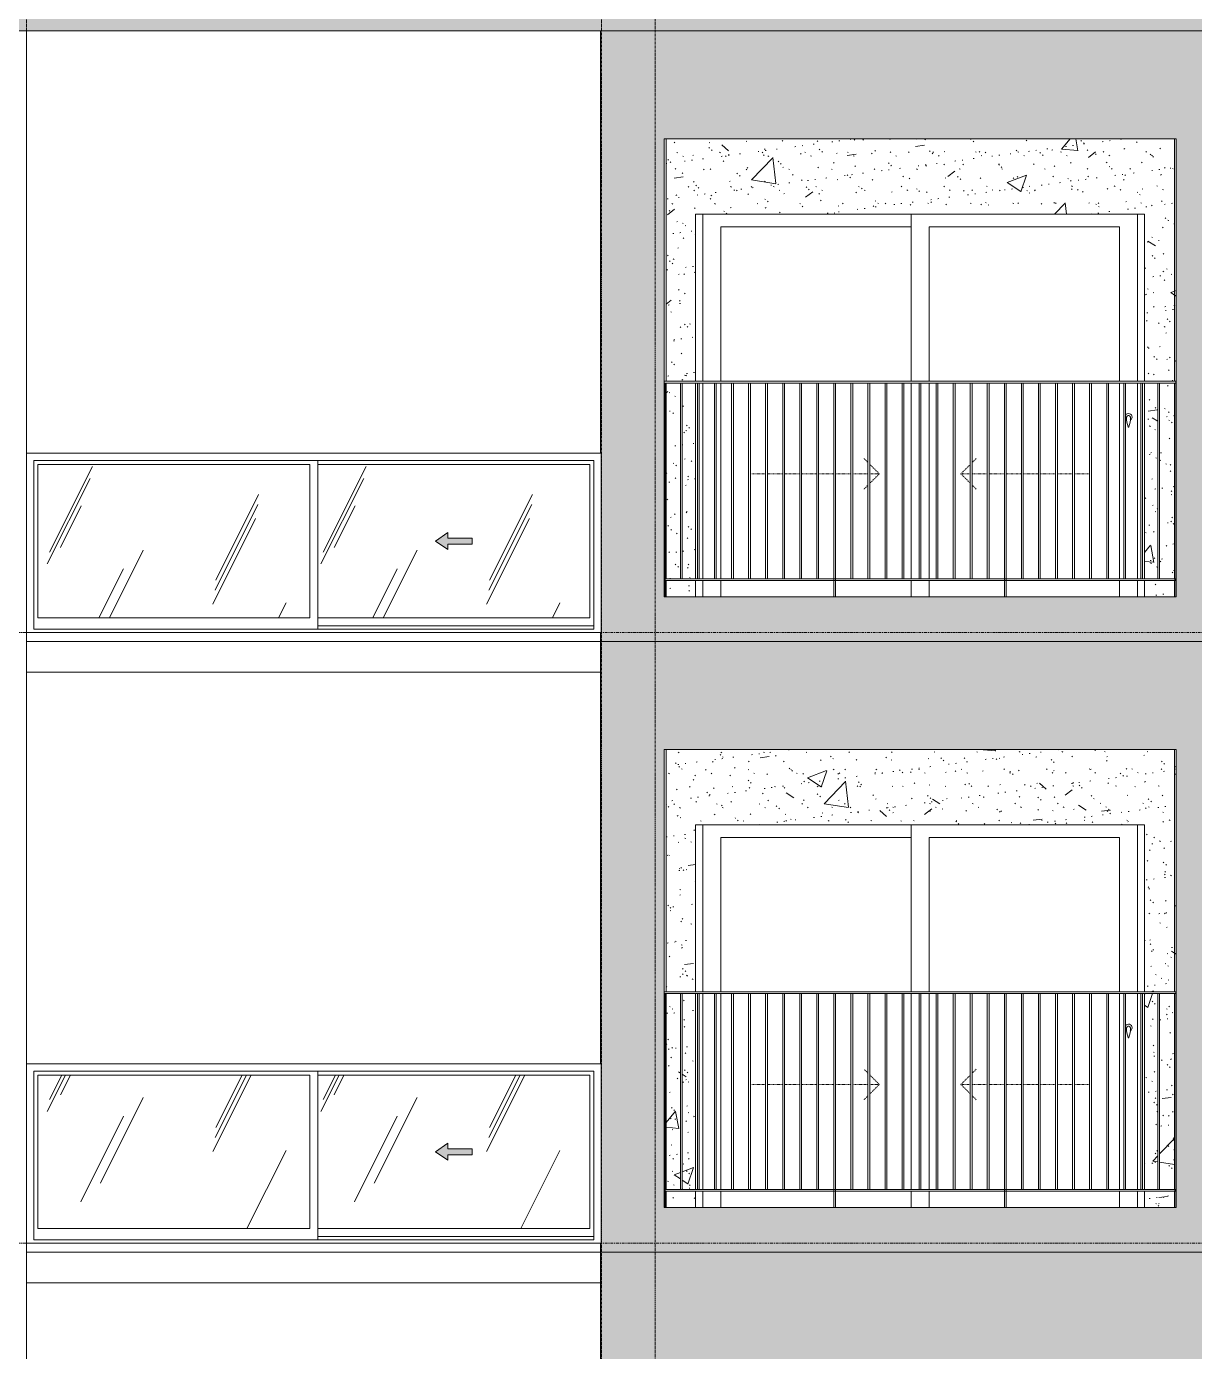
# Model space of a CAD drawing. Header units: millimetres. Extents: x 9199 to 175431, y -4466 to 35300.
# Drawn here: x 144101 to 150603, y 21997 to 29375 of the extents above; entities that cross this region are included whole.
import ezdxf

# ---------------------------------------------------------------- set-up
doc = ezdxf.new("R2010")
doc.units = ezdxf.units.MM
for name, pattern in [('1 NÉT CALL OUT', [6, 3, -3]), ('Centre', [31.75, 6.35, -4.7625, 15.875, -4.7625]), ('Dash', [6, 3, -3]), ('Grid Line', [22.225, 12.7, -3.175, 3.175, -3.175])]:
    doc.linetypes.add(name, pattern=pattern)
for name, color, linetype, lineweight in [('0-2', 250, 'Continuous', 5), ('A-DETL-GENF', 92, 'Continuous', 9), ('A-DETL-GENF-1', 92, '1 NÉT CALL OUT', 9), ('A-DOOR', 31, 'Continuous', 9), ('A-DOOR-FRAM', 31, 'Continuous', 9), ('A-DOOR-HDLN', 31, 'Dash', 18), ('A-FLOR-1', 7, 'Continuous', 9), ('A-FLOR-HRAL', 11, 'Continuous', 9), ('A-FLOR-LEVL-2', 51, 'Centre', 9), ('A-GLAZ', 151, 'Continuous', 9), ('A-GLAZ-3', 7, '1 NÉT CALL OUT', 9), ('A-WALL', 113, 'Continuous', 9), ('A-WALL-PATT', 111, 'Continuous', 9), ('A-WALL-PATT-1', 9, 'Continuous', 9), ('A-WALL-PATT-2', 111, 'Continuous', 5), ('I-WALL', 2, 'Continuous', 9), ('I-WALL-1', 7, 'Continuous', 9), ('S-GRID-1', 1, 'Grid Line', 9)]:
    doc.layers.add(name, color=color, linetype=linetype, lineweight=lineweight)
pattern_1 = [(50, (-51555.6, 1200), (1093.104, -95.634), [114.3, -1257.3]), (355, (-51555.6, 1200), (-211.457, 1146.34), [91.44, -1005.84]), (100.451, (-51464.5, 1192), (881.656, 1050.7), [97.14, -1068.54]), (46.184, (-51555.6, 1504.8), (1626.475, -252.257), [171.45, -1885.95]), (96.636, (-51420, 1483.8), (1424.416, 1484.565), [145.71, -1602.81]), (351.184, (-51555.6, 1504.8), (1424.43, 1484.55), [137.16, -1508.76]), (21, (-51403.2, 1428.6), (909.686, -613.59), [114.3, -1257.3]), (326, (-51403.2, 1428.6), (370.812, 1105.13), [91.44, -1005.84]), (71.451, (-51327.4, 1377.5), (1280.503, 491.528), [97.14, -1068.54]), (37.5, (-51555.58, 1200), (18.5313, 507.3303), [50.292, -943.356, 50.292, -970.788, -1009.65]), (37.5, (-51555.58, 1200), (18.5313, 507.3303), [-2014.728, 50.292, -959.358]), (7.5, (-51555.6, 1200), (400.918, 601.084), [50.292, -531.876, 50.292, -920.496, -384.81]), (7.5, (-51555.6, 1200), (400.918, 601.084), [-1552.956, 50.292, -334.518]), (327.5, (-51895.43, 1200), (813.545, -34.3737), [50.292, -330.708, 50.292, -1138.428, -1577.34]), (327.5, (-51895.43, 1200), (813.545, -34.3737), [-1569.72, 50.292, -1527.048]), (317.5, (-52047.8, 1200), (888.775, 152.56), [50.292, -445.008, 50.292, -739.14, -1120.14]), (317.5, (-52047.8, 1200), (888.775, 152.56), [-1284.732, 50.292, -1069.848])]
pattern_2 = [(37.5, (-51555.58, 1200), (-4.79953, 146.8239), [5.029, -110.795, 5.029, -124.511, -123.825]), (37.5, (-51555.58, 1200), (-4.79953, 146.8239), [-245.364, 5.029, -118.796]), (7.5, (-51555.58, 1200), (134.8574, 215.0472), [5.029, -57.455, 5.029, -99.365, -40.005]), (7.5, (-51555.58, 1200), (134.8574, 215.0472), [-166.878, 5.029, -34.976]), (327.5, (-51649.3, 1200), (237.29776, 0.4316), [5.029, -33.071, 5.029, -132.131, -179.07]), (327.5, (-51649.3, 1200), (237.29776, 0.4316), [-175.26, 5.029, -174.041]), (317.5, (-51649.3, 1200), (229.067, 66.8792), [5.029, -14.021, 5.029, -84.887, -102.87]), (317.5, (-51649.3, 1200), (229.067, 66.8792), [-108.966, 5.029, -97.841])]
pattern_3 = [(63.435, (-49765.3, 1304.34), (-0.001, 1524.001), [532.46, -2875.304]), (63.435, (-51289.3, 1304.34), (-0.001, 1524.001), [532.46, -2875.304]), (63.435, (-49035.8, 1598.8), (-0.001, 1524.001), [532.46, -2875.304]), (63.435, (-50559.8, 1598.8), (-0.001, 1524.001), [532.46, -2875.304]), (63.435, (-49146.2, 1494.84), (-0.001, 1524.001), [532.46, -2875.304]), (63.435, (-50670.2, 1494.84), (-0.001, 1524.001), [532.46, -2875.304]), (63.435, (-49258.75, 2090.1), (-0.001, 1524.001), [258.8, -3148.965]), (63.435, (-50782.75, 2090.1), (-0.001, 1524.001), [258.8, -3148.965]), (63.435, (-49332.36, 1997.95), (-0.001, 1524.001), [532.46, -2875.304]), (63.435, (-50856.36, 1997.95), (-0.001, 1524.001), [532.46, -2875.304]), (63.435, (-49319.4, 2064.1), (-0.001, 1524.001), [532.46, -2875.304]), (63.435, (-50843.4, 2064.1), (-0.001, 1524.001), [532.46, -2875.304]), (63.435, (-49934.2, 1773.94), (-0.001, 1524.001), [532.46, -2875.304]), (63.435, (-51458.2, 1773.94), (-0.001, 1524.001), [532.46, -2875.304]), (63.435, (-49921.24, 1851.9), (-0.001, 1524.001), [532.46, -2875.304]), (63.435, (-51445.24, 1851.9), (-0.001, 1524.001), [532.46, -2875.304]), (63.435, (-49917.74, 1908.1), (-0.001, 1524.001), [532.46, -2875.304]), (63.435, (-51441.74, 1908.1), (-0.001, 1524.001), [532.46, -2875.304])]

# ---------------------------------------------------------------- blocks, each defined once
blk = doc.blocks.new('NCV_TKTC_KET CAU_rvt-2-TKCS_MẶT ĐỨNG HƯỚNG TÂY')
at = {"layer": 'A-FLOR-1'}
for p, q in [((-37036.9, 25950), (-33841.9, 25950)), ((-37036.9, 25950), (-37036.9, 25780)), ((-33841.9, 25780), (-37036.9, 25780)), ((-37036.9, 22550), (-33841.9, 22550)), ((-37036.9, 22550), (-37036.9, 22380)), ((-33841.9, 22380), (-37036.9, 22380))]:
    blk.add_line(p, q, dxfattribs=at)
blk = doc.blocks.new('NCV_TKTC_TANG 6 - 8_rvt-4-TKCS_MẶT ĐỨNG HƯỚNG TÂY')
at = {"layer": 'A-WALL-PATT-1'}
h = blk.add_hatch(dxfattribs=at)
h.set_pattern_fill('FP_19', color=256, style=0, pattern_type=2)
h.set_pattern_definition(pattern_1)
h.paths.add_polyline_path([(-33476.9, 22800), (-33313.1, 22800), (-33313.1, 22890), (-33476.9, 22890), (-33476.9, 22807)])
h.paths.add_polyline_path([(-30646.9, 22800), (-30646.9, 22890), (-30813.1, 22890), (-30813.1, 22800), (-30651.9, 22800)])
h.paths.add_polyline_path([(-30661.9, 22900), (-30646.9, 22900), (-30646.9, 23990), (-30728.9, 23990), (-30728.9, 22900), (-30665.2, 22900)])
h.paths.add_polyline_path([(-33387, 22900), (-33313.1, 22900), (-33313.1, 23990), (-33387, 23990), (-33387, 23156.3)])
h.paths.add_polyline_path([(-33397, 22900), (-33397, 23990), (-33476.9, 23990), (-33476.9, 22900)])
h.paths.add_polyline_path([(-30813.1, 22900), (-30738.9, 22900), (-30738.9, 23990), (-30813.1, 23990), (-30813.1, 23014.3)])
h.paths.add_polyline_path([(-33445.2, 24000), (-33313.1, 24000), (-33313.1, 24930), (-30813.1, 24930), (-30813.1, 24000), (-30646.9, 24000), (-30646.9, 25350), (-33476.9, 25350), (-33476.9, 24000)])
h = blk.add_hatch(dxfattribs=at)
h.set_pattern_fill('FP_20', color=256, style=0, pattern_type=2)
h.set_pattern_definition(pattern_2)
h.paths.add_polyline_path([(-33476.9, 22800), (-33313.1, 22800), (-33313.1, 22890), (-33476.9, 22890), (-33476.9, 22807)])
h.paths.add_polyline_path([(-30646.9, 22800), (-30646.9, 22890), (-30813.1, 22890), (-30813.1, 22800), (-30651.9, 22800)])
h.paths.add_polyline_path([(-30661.9, 22900), (-30646.9, 22900), (-30646.9, 23990), (-30728.9, 23990), (-30728.9, 22900), (-30665.2, 22900)])
h.paths.add_polyline_path([(-33387, 22900), (-33313.1, 22900), (-33313.1, 23990), (-33387, 23990), (-33387, 23156.3)])
h.paths.add_polyline_path([(-33397, 22900), (-33397, 23990), (-33476.9, 23990), (-33476.9, 22900)])
h.paths.add_polyline_path([(-30813.1, 22900), (-30738.9, 22900), (-30738.9, 23990), (-30813.1, 23990), (-30813.1, 23014.3)])
h.paths.add_polyline_path([(-33445.2, 24000), (-33313.1, 24000), (-33313.1, 24930), (-30813.1, 24930), (-30813.1, 24000), (-30646.9, 24000), (-30646.9, 25350), (-33476.9, 25350), (-33476.9, 24000)])
h = blk.add_hatch(dxfattribs=at)
h.set_pattern_fill('FP_19', color=256, style=0, pattern_type=2)
h.set_pattern_definition(pattern_1)
h.paths.add_polyline_path([(-30646.9, 22800), (-30644, 22800), (-30644, 22890), (-30646.9, 22890), (-30646.9, 22811.7)])
h.paths.add_polyline_path([(-30644, 22900), (-30644, 23990), (-30646.9, 23990), (-30646.4, 22900)])
h.paths.add_polyline_path([(-30639, 23990), (-30637.4, 23990), (-30638.4, 25350), (-30646.9, 25350), (-30646.9, 24000), (-30639, 24000)])
h = blk.add_hatch(dxfattribs=at)
h.set_pattern_fill('FP_20', color=256, style=0, pattern_type=2)
h.set_pattern_definition(pattern_2)
h.paths.add_polyline_path([(-30646.9, 22800), (-30644, 22800), (-30644, 22890), (-30646.9, 22890), (-30646.9, 22811.7)])
h.paths.add_polyline_path([(-30644, 22900), (-30644, 23990), (-30646.9, 23990), (-30646.4, 22900)])
h.paths.add_polyline_path([(-30639, 23990), (-30637.4, 23990), (-30638.4, 25350), (-30646.9, 25350), (-30646.9, 24000), (-30639, 24000)])
at = {"layer": 'I-WALL-1'}
for p, q in [((-33476.9, 25350), (-33476.9, 24000)), ((-30646.9, 24000), (-30646.9, 25350)), ((-33313.1, 24000), (-33313.1, 24930)), ((-33313.1, 24930), (-30813.1, 24930)), ((-30813.1, 24930), (-30813.1, 24000)), ((-33476.9, 23990), (-33476.9, 22900)), ((-33313.1, 22900), (-33313.1, 23990)), ((-30813.1, 23990), (-30813.1, 22900)), ((-30646.9, 22900), (-30646.9, 23990)), ((-33476.9, 22890), (-33476.9, 22800)), ((-33313.1, 22800), (-33313.1, 22890)), ((-30813.1, 22890), (-30813.1, 22800)), ((-30646.9, 22800), (-30646.9, 22890))]:
    blk.add_line(p, q, dxfattribs=at)
blk = doc.blocks.new('NCV_TKTC_TANG 6 - 8_rvt-5-TKCS_MẶT ĐỨNG HƯỚNG TÂY')
at = {"layer": 'A-WALL-PATT-1'}
h = blk.add_hatch(dxfattribs=at)
h.set_pattern_fill('FP_19', color=256, style=0, pattern_type=2)
h.set_pattern_definition(pattern_1)
h.paths.add_polyline_path([(-33313.1, 26200), (-33313.1, 26290), (-33476.9, 26290), (-33476.9, 26200)])
h.paths.add_polyline_path([(-30813.1, 26200), (-30646.9, 26200), (-30646.9, 26290), (-30813.1, 26290)])
h.paths.add_polyline_path([(-33313.1, 26300), (-33313.1, 27390), (-33387, 27390), (-33387, 26300), (-33344.9, 26300)])
h.paths.add_polyline_path([(-30646.9, 26300), (-30646.9, 27390), (-30728.9, 27390), (-30728.9, 26300), (-30661.9, 26300)])
h.paths.add_polyline_path([(-33397, 26300), (-33397, 27390), (-33476.9, 27390), (-33476.9, 26300)])
h.paths.add_polyline_path([(-30813.1, 26300), (-30738.9, 26300), (-30738.9, 27390), (-30813.1, 27390), (-30813.1, 26414.3)])
h.paths.add_polyline_path([(-30813.1, 27400), (-30646.9, 27400), (-30646.9, 28750), (-33476.9, 28750), (-33476.9, 27400), (-33313.1, 27400), (-33313.1, 28330), (-30813.1, 28330), (-30813.1, 27540.2)])
h = blk.add_hatch(dxfattribs=at)
h.set_pattern_fill('FP_20', color=256, style=0, pattern_type=2)
h.set_pattern_definition(pattern_2)
h.paths.add_polyline_path([(-33313.1, 26200), (-33313.1, 26290), (-33476.9, 26290), (-33476.9, 26200)])
h.paths.add_polyline_path([(-30813.1, 26200), (-30646.9, 26200), (-30646.9, 26290), (-30813.1, 26290)])
h.paths.add_polyline_path([(-33313.1, 26300), (-33313.1, 27390), (-33387, 27390), (-33387, 26300), (-33344.9, 26300)])
h.paths.add_polyline_path([(-30646.9, 26300), (-30646.9, 27390), (-30728.9, 27390), (-30728.9, 26300), (-30661.9, 26300)])
h.paths.add_polyline_path([(-33397, 26300), (-33397, 27390), (-33476.9, 27390), (-33476.9, 26300)])
h.paths.add_polyline_path([(-30813.1, 26300), (-30738.9, 26300), (-30738.9, 27390), (-30813.1, 27390), (-30813.1, 26414.3)])
h.paths.add_polyline_path([(-30813.1, 27400), (-30646.9, 27400), (-30646.9, 28750), (-33476.9, 28750), (-33476.9, 27400), (-33313.1, 27400), (-33313.1, 28330), (-30813.1, 28330), (-30813.1, 27540.2)])
h = blk.add_hatch(dxfattribs=at)
h.set_pattern_fill('FP_19', color=256, style=0, pattern_type=2)
h.set_pattern_definition(pattern_1)
h.paths.add_polyline_path([(-30646.9, 26200), (-30644, 26200), (-30644, 26290), (-30646.9, 26290), (-30646.9, 26211.7)])
h.paths.add_polyline_path([(-30644, 26300), (-30644, 27390), (-30646.9, 27390), (-30646.4, 26300)])
h.paths.add_polyline_path([(-30639, 27390), (-30637.4, 27390), (-30638.4, 28750), (-30646.9, 28750), (-30646.9, 27400), (-30639, 27400)])
h = blk.add_hatch(dxfattribs=at)
h.set_pattern_fill('FP_20', color=256, style=0, pattern_type=2)
h.set_pattern_definition(pattern_2)
h.paths.add_polyline_path([(-30646.9, 26200), (-30644, 26200), (-30644, 26290), (-30646.9, 26290), (-30646.9, 26211.7)])
h.paths.add_polyline_path([(-30644, 26300), (-30644, 27390), (-30646.9, 27390), (-30646.4, 26300)])
h.paths.add_polyline_path([(-30639, 27390), (-30637.4, 27390), (-30638.4, 28750), (-30646.9, 28750), (-30646.9, 27400), (-30639, 27400)])
at = {"layer": 'I-WALL-1'}
for p, q in [((-33476.9, 28750), (-33476.9, 27400)), ((-30646.9, 27400), (-30646.9, 28750)), ((-33313.1, 27400), (-33313.1, 28330)), ((-33313.1, 28330), (-30813.1, 28330)), ((-30813.1, 28330), (-30813.1, 27400)), ((-33476.9, 27390), (-33476.9, 26300)), ((-33313.1, 26300), (-33313.1, 27390)), ((-30813.1, 27390), (-30813.1, 26300)), ((-30646.9, 26300), (-30646.9, 27390)), ((-33476.9, 26290), (-33476.9, 26200)), ((-33313.1, 26200), (-33313.1, 26290)), ((-30813.1, 26290), (-30813.1, 26200)), ((-30646.9, 26200), (-30646.9, 26290))]:
    blk.add_line(p, q, dxfattribs=at)
blk = doc.blocks.new('1_FAMILY RVT - W01-WxH 1000x3200-V276-TKCS_MẶT ĐỨNG HƯỚNG TÂY')
at = {"layer": 'A-DETL-GENF-1'}
blk.add_hatch(color=256, dxfattribs=at).paths.add_polyline_path([(-34691.9, 23062.1), (-34691.9, 23092.6), (-34556.4, 23092.6), (-34556.4, 23126.5), (-34691.9, 23126.5), (-34692.9, 23156.3), (-34759.6, 23109.5)])
at = {"layer": 'A-GLAZ'}
h = blk.add_hatch(dxfattribs=at)
h.set_pattern_fill('FP_32', color=256, style=0, pattern_type=2)
h.set_pattern_definition(pattern_3)
h.paths.add_polyline_path([(-35459.6, 22682.6), (-35459.6, 23536.5), (-36973.9, 23536.5), (-36973.9, 22682.6), (-36313.5, 22682.6)])
h = blk.add_hatch(dxfattribs=at)
h.set_pattern_fill('FP_32', color=256, style=0, pattern_type=2)
h.set_pattern_definition(pattern_3)
h.paths.add_polyline_path([(-35415.1, 22682.6), (-33900.9, 22682.6), (-33900.9, 23536.5), (-35415.1, 23535.2), (-35415.1, 23156.3)])
h.paths.add_polyline_path([(-34691.9, 23062.1), (-34759.6, 23109.5), (-34691.9, 23156.3), (-34691.9, 23126.5), (-34556.4, 23126.5), (-34556.4, 23092.6), (-34691.9, 23092.6)])
at = {"layer": 'A-DETL-GENF'}
for p, q in [((-34759.6, 23109.5), (-34691.9, 23157)), ((-34759.6, 23109.5), (-34691.9, 23157)), ((-34759.6, 23109.5), (-34691.9, 23062.1)), ((-34691.9, 23062.1), (-34759.6, 23109.5)), ((-34691.9, 23157), (-34691.9, 23126.5)), ((-34691.9, 23157), (-34691.9, 23126.5)), ((-34556.4, 23126.5), (-34691.9, 23126.5)), ((-34691.9, 23126.5), (-34556.4, 23126.5)), ((-34691.9, 23092.6), (-34691.9, 23062.1)), ((-34556.4, 23092.6), (-34691.9, 23092.6)), ((-34691.9, 23092.6), (-34691.9, 23062.1)), ((-34556.4, 23092.6), (-34691.9, 23092.6)), ((-34556.4, 23126.5), (-34556.4, 23092.6)), ((-34556.4, 23126.5), (-34556.4, 23092.6))]:
    blk.add_line(p, q, dxfattribs=at)
at = {"layer": 'A-GLAZ'}
for p, q in [((-33837.4, 23600), (-37037.4, 23600)), ((-37037.4, 22600), (-37037.4, 23600)), ((-36996.4, 23559.1), (-36996.4, 22619)), ((-36996.4, 23559.1), (-33878.3, 23559.1)), ((-36973.9, 23536.5), (-35459.6, 23536.5)), ((-36973.9, 22682.6), (-36973.9, 23536.5)), ((-35459.6, 23536.5), (-35459.6, 22682.6)), ((-35415.1, 22619), (-35415.1, 23559.1)), ((-33900.9, 23536.5), (-35415.1, 23536.5)), ((-33900.9, 22682.6), (-33900.9, 23536.5)), ((-33878.3, 23559.1), (-33878.3, 22619)), ((-33837.4, 22600), (-33837.4, 23600)), ((-35459.6, 22682.6), (-36973.9, 22682.6)), ((-35415.1, 22682.6), (-33900.9, 22682.6)), ((-33837.4, 22600), (-37037.4, 22600)), ((-33878.3, 22619), (-36996.4, 22619)), ((-33878.3, 22638.1), (-35415.1, 22638.1)), ((-33878.3, 22638.1), (-35415.1, 22638.1))]:
    blk.add_line(p, q, dxfattribs=at)
blk = doc.blocks.new('Railing - 10mm-1251313-TKCS_MẶT ĐỨNG HƯỚNG TÂY')
at = {"layer": 'A-FLOR-HRAL'}
for p, q in [((-70214.4, 2500), (-70214.4, 3590)), ((-70204.4, 2500), (-70204.4, 3590))]:
    blk.add_line(p, q, dxfattribs=at)
blk = doc.blocks.new('Railing - 50 x 10mm-V205-TKCS_MẶT ĐỨNG HƯỚNG TÂY')
at = {"layer": 'A-FLOR-HRAL'}
for p, q in [((-71091.4, 5800), (-71091.4, 6990)), ((-71081.4, 6990), (-71091.4, 6990)), ((-71081.4, 5800), (-71081.4, 6990))]:
    blk.add_line(p, q, dxfattribs=at)
blk = doc.blocks.new('Railing - 50 x 10mm-V210-TKCS_MẶT ĐỨNG HƯỚNG TÂY')
at = {"layer": 'A-FLOR-HRAL'}
for p in [(-30644, 5800), (-30637.4, 6990)]:
    blk.add_line(p, (-30644, 6990), dxfattribs=at)
blk = doc.blocks.new('Railing - 50 x 10mm-V211-TKCS_MẶT ĐỨNG HƯỚNG TÂY')
at = {"layer": 'A-FLOR-HRAL'}
for p, q in [((-33481.9, 6990), (-33486.9, 6990)), ((-33481.9, 5800), (-33481.9, 6990))]:
    blk.add_line(p, q, dxfattribs=at)
blk = doc.blocks.new('Railing - Railing-3825146-TKCS_MẶT ĐỨNG HƯỚNG TÂY')
at = {"layer": 'A-FLOR-HRAL'}
for p, q in [((-33486.9, 22900), (-30639, 22900)), ((-30639, 22890), (-33486.9, 22890)), ((-30639, 22900), (-30639, 22890))]:
    blk.add_line(p, q, dxfattribs=at)
for name, p in [('Railing - 50 x 10mm-V211-TKCS_MẶT ĐỨNG HƯỚNG TÂY', (0, 17000)), ('Railing - 10mm-1251313-TKCS_MẶT ĐỨNG HƯỚNG TÂY', (36817.4, 20400)), ('Railing - 10mm-1251313-TKCS_MẶT ĐỨNG HƯỚNG TÂY', (36912.3, 20400)), ('Railing - 10mm-1251313-TKCS_MẶT ĐỨNG HƯỚNG TÂY', (37007.2, 20400)), ('Railing - 10mm-1251313-TKCS_MẶT ĐỨNG HƯỚNG TÂY', (37102.2, 20400)), ('Railing - 10mm-1251313-TKCS_MẶT ĐỨNG HƯỚNG TÂY', (37197.1, 20400)), ('Railing - 10mm-1251313-TKCS_MẶT ĐỨNG HƯỚNG TÂY', (37292, 20400)), ('Railing - 10mm-1251313-TKCS_MẶT ĐỨNG HƯỚNG TÂY', (37387, 20400)), ('Railing - 10mm-1251313-TKCS_MẶT ĐỨNG HƯỚNG TÂY', (37481.9, 20400)), ('Railing - 10mm-1251313-TKCS_MẶT ĐỨNG HƯỚNG TÂY', (37576.8, 20400)), ('Railing - 50 x 10mm-V205-TKCS_MẶT ĐỨNG HƯỚNG TÂY', (38548.8, 17000)), ('Railing - 10mm-1251313-TKCS_MẶT ĐỨNG HƯỚNG TÂY', (37766.7, 20400)), ('Railing - 10mm-1251313-TKCS_MẶT ĐỨNG HƯỚNG TÂY', (37861.6, 20400)), ('Railing - 10mm-1251313-TKCS_MẶT ĐỨNG HƯỚNG TÂY', (37956.6, 20400)), ('Railing - 10mm-1251313-TKCS_MẶT ĐỨNG HƯỚNG TÂY', (38051.5, 20400)), ('Railing - 10mm-1251313-TKCS_MẶT ĐỨNG HƯỚNG TÂY', (38146.4, 20400)), ('Railing - 10mm-1251313-TKCS_MẶT ĐỨNG HƯỚNG TÂY', (38241.4, 20400)), ('Railing - 10mm-1251313-TKCS_MẶT ĐỨNG HƯỚNG TÂY', (38336.3, 20400)), ('Railing - 10mm-1251313-TKCS_MẶT ĐỨNG HƯỚNG TÂY', (38431.2, 20400)), ('Railing - 10mm-1251313-TKCS_MẶT ĐỨNG HƯỚNG TÂY', (38526.1, 20400)), ('Railing - 50 x 10mm-V205-TKCS_MẶT ĐỨNG HƯỚNG TÂY', (39498.1, 17000)), ('Railing - 10mm-1251313-TKCS_MẶT ĐỨNG HƯỚNG TÂY', (38716, 20400)), ('Railing - 10mm-1251313-TKCS_MẶT ĐỨNG HƯỚNG TÂY', (38810.9, 20400)), ('Railing - 10mm-1251313-TKCS_MẶT ĐỨNG HƯỚNG TÂY', (38905.9, 20400)), ('Railing - 10mm-1251313-TKCS_MẶT ĐỨNG HƯỚNG TÂY', (39000.8, 20400)), ('Railing - 10mm-1251313-TKCS_MẶT ĐỨNG HƯỚNG TÂY', (39095.7, 20400)), ('Railing - 10mm-1251313-TKCS_MẶT ĐỨNG HƯỚNG TÂY', (39190.7, 20400)), ('Railing - 10mm-1251313-TKCS_MẶT ĐỨNG HƯỚNG TÂY', (39285.6, 20400)), ('Railing - 10mm-1251313-TKCS_MẶT ĐỨNG HƯỚNG TÂY', (39380.5, 20400)), ('Railing - 10mm-1251313-TKCS_MẶT ĐỨNG HƯỚNG TÂY', (39475.5, 20400)), ('Railing - 50 x 10mm-V210-TKCS_MẶT ĐỨNG HƯỚNG TÂY', (0, 17000))]:
    blk.add_blockref(name, p)
blk = doc.blocks.new('Top Rail Type - Top Rail_Internal_-3825149-TKCS_MẶT ĐỨNG HƯỚNG TÂY')
at = {"layer": 'A-FLOR-HRAL'}
for p, q in [((-30639, 24000), (-33486.9, 24000)), ((-30639, 23990), (-33486.9, 23990)), ((-30639, 24000), (-30639, 23990))]:
    blk.add_line(p, q, dxfattribs=at)
blk = doc.blocks.new('DEG_02-DEG_03 - DEG_02-2500x2400mm-CỬA ĐI 02 CÁNH TRƯỢT-V217-TKCS_MẶT ĐỨNG HƯỚNG TÂY')
at = {"layer": 'A-DOOR'}
for p, q in [((-32112.4, 7000), (-32112.4, 7930)), ((-30852.4, 7930), (-30852.4, 7000)), ((-33172.4, 7860), (-33172.4, 7000)), ((-33172.4, 7860), (-32112.4, 7860)), ((-32012.4, 7860), (-32012.4, 7000)), ((-32012.4, 7860), (-30952.4, 7860)), ((-30952.4, 7000), (-30952.4, 7860)), ((-33172.4, 6990), (-33172.4, 5900)), ((-32112.4, 5900), (-32112.4, 6990)), ((-32012.4, 6990), (-32012.4, 5900)), ((-30952.4, 5900), (-30952.4, 6990)), ((-30852.4, 6990), (-30852.4, 5900)), ((-33172.4, 5890), (-33172.4, 5800)), ((-32112.4, 5800), (-32112.4, 5890)), ((-32012.4, 5890), (-32012.4, 5800)), ((-30952.4, 5800), (-30952.4, 5890)), ((-30852.4, 5890), (-30852.4, 5800))]:
    blk.add_line(p, q, dxfattribs=at)
at = {"layer": 'A-DOOR', "flags": 128}
blk.add_lwpolyline([(-30900.9, 6808.7), (-30900.9, 6808.7), (-30900.9, 6808.7), (-30900.9, 6808.7), (-30900.9, 6808.7), (-30900.9, 6808.7), (-30900.9, 6808.7), (-30900.9, 6808.7), (-30901, 6808.7), (-30901, 6808.7), (-30901, 6808.7), (-30901, 6808.7), (-30901.1, 6808.7), (-30901.1, 6808.7), (-30901.1, 6808.7), (-30901.2, 6808.7), (-30901.2, 6808.7), (-30901.2, 6808.7), (-30901.3, 6808.7), (-30901.3, 6808.7), (-30901.4, 6808.7), (-30901.4, 6808.7), (-30901.5, 6808.7), (-30901.5, 6808.7), (-30901.6, 6808.7), (-30901.6, 6808.7), (-30901.7, 6808.7), (-30901.7, 6808.7), (-30901.8, 6808.7), (-30901.8, 6808.7), (-30901.9, 6808.7), (-30901.9, 6808.7), (-30902, 6808.7), (-30902, 6808.7), (-30902.1, 6808.7), (-30902.2, 6808.7), (-30902.2, 6808.7), (-30902.3, 6808.7), (-30902.3, 6808.7), (-30902.4, 6808.7), (-30902.5, 6808.7), (-30902.5, 6808.7), (-30902.6, 6808.7), (-30902.6, 6808.7), (-30902.7, 6808.7), (-30902.8, 6808.7), (-30902.8, 6808.7), (-30902.9, 6808.7), (-30902.9, 6808.7), (-30903, 6808.7), (-30903, 6808.7), (-30903.1, 6808.7), (-30903.1, 6808.7), (-30903.2, 6808.7), (-30903.2, 6808.7), (-30903.3, 6808.7), (-30903.3, 6808.7), (-30903.4, 6808.7), (-30903.4, 6808.7), (-30903.5, 6808.7), (-30903.5, 6808.7), (-30903.5, 6808.7), (-30903.6, 6808.7), (-30903.6, 6808.7), (-30903.6, 6808.7), (-30903.7, 6808.7), (-30903.7, 6808.7), (-30903.7, 6808.7), (-30903.8, 6808.7), (-30903.8, 6808.7), (-30903.8, 6808.7), (-30903.8, 6808.7), (-30903.8, 6808.7), (-30903.8, 6808.7), (-30903.8, 6808.7), (-30903.9, 6808.7), (-30903.9, 6808.7)], dxfattribs=at)
at = {"layer": 'A-DOOR'}
for centre, radius, start, end in [((-30902.4, 6800), 20, 0, 145.75206), ((-30902.4, 6800), 20, 214.24794, 240), ((-30903.9, 6799.2), 9.45, 90, 180), ((-30748.6, 6799.2), 164.8, 180, 199.13397), ((-30900.9, 6799.2), 9.45, 0, 90), ((-31056.2, 6799.2), 164.8, 340.86603, 0), ((-30902.4, 6800), 20, 300, 0), ((-30902, 6746), 2.34, 199.13397, 261.03098), ((-30902.7, 6746), 2.34, 278.96902, 340.86603)]:
    blk.add_arc(centre, radius, start, end, dxfattribs=at)
at = {"layer": 'A-DOOR-FRAM'}
for p, q in [((-33312.4, 7930.2), (-33312.4, 7000)), ((-33272.4, 7000), (-33272.4, 7930)), ((-30852.4, 7000), (-30852.4, 7930)), ((-33312.4, 6990), (-33312.4, 5900)), ((-33272.4, 5900), (-33272.4, 6990)), ((-30852.4, 5900), (-30852.4, 6990)), ((-33312.4, 5890), (-33312.4, 5800)), ((-33272.4, 5800), (-33272.4, 5890)), ((-30852.4, 5800), (-30852.4, 5890))]:
    blk.add_line(p, q, dxfattribs=at)
at = {"layer": 'A-DOOR-HDLN'}
for p, q in [((-32352.8, 6547.4), (-32374.5, 6569.1)), ((-31773.2, 6546.2), (-31750.3, 6569.1)), ((-32289.6, 6484.2), (-32342.8, 6537.4)), ((-31835.1, 6484.2), (-31783.2, 6536.2)), ((-32999.6, 6484.2), (-32922.3, 6484.2)), ((-32912.3, 6484.2), (-32827.4, 6484.2)), ((-32817.4, 6484.2), (-32732.5, 6484.2)), ((-32722.5, 6484.2), (-32637.6, 6484.2)), ((-32627.6, 6484.2), (-32542.6, 6484.2)), ((-32532.6, 6484.2), (-32447.7, 6484.2)), ((-32437.7, 6484.2), (-32352.8, 6484.2)), ((-32352.8, 6421.1), (-32374.5, 6399.4)), ((-32289.6, 6484.2), (-32342.8, 6431.1)), ((-32342.8, 6484.2), (-32289.6, 6484.2)), ((-31835.1, 6484.2), (-31783.2, 6432.3)), ((-31783.2, 6484.2), (-31835.1, 6484.2)), ((-31688.2, 6484.2), (-31773.2, 6484.2)), ((-31773.2, 6422.3), (-31750.3, 6399.4)), ((-31593.3, 6484.2), (-31678.2, 6484.2)), ((-31498.4, 6484.2), (-31583.3, 6484.2)), ((-31403.4, 6484.2), (-31488.4, 6484.2)), ((-31308.5, 6484.2), (-31393.4, 6484.2)), ((-31213.6, 6484.2), (-31298.5, 6484.2)), ((-31125.1, 6484.2), (-31203.6, 6484.2))]:
    blk.add_line(p, q, dxfattribs=at)
blk = doc.blocks.new('1_FAMILY RVT - W01-WxH 1000x3200-V284-TKCS_MẶT ĐỨNG HƯỚNG TÂY')
at = {"layer": 'A-DETL-GENF-1'}
blk.add_hatch(color=256, dxfattribs=at).paths.add_polyline_path([(-34691.9, 26462.1), (-34691.9, 26492.6), (-34556.4, 26492.6), (-34556.4, 26526.5), (-34691.9, 26526.5), (-34691.9, 26557), (-34759.6, 26509.5)])
at = {"layer": 'A-GLAZ'}
h = blk.add_hatch(dxfattribs=at)
h.set_pattern_fill('FP_32', color=256, style=0, pattern_type=2)
h.set_pattern_definition(pattern_3)
h.paths.add_polyline_path([(-35459.6, 26082.6), (-35459.6, 26936.5), (-36973.9, 26936.5), (-36973.9, 26082.6), (-36119.9, 26082.6)])
h = blk.add_hatch(dxfattribs=at)
h.set_pattern_fill('FP_32', color=256, style=0, pattern_type=2)
h.set_pattern_definition(pattern_3)
h.paths.add_polyline_path([(-34691.9, 26082.6), (-33900.9, 26082.6), (-33900.9, 26936.5), (-35415.1, 26935.2), (-35415.1, 26082.6), (-34759.6, 26082.6)])
h.paths.add_polyline_path([(-34691.9, 26462.1), (-34759.6, 26509.5), (-34691.9, 26557), (-34691.9, 26526.5), (-34556.4, 26526.5), (-34556.4, 26492.6), (-34691.9, 26492.6)])
at = {"layer": 'A-DETL-GENF'}
for p, q in [((-34759.6, 26509.5), (-34691.9, 26557)), ((-34759.6, 26509.5), (-34691.9, 26557)), ((-34759.6, 26509.5), (-34691.9, 26462.1)), ((-34691.9, 26462.1), (-34759.6, 26509.5)), ((-34691.9, 26557), (-34691.9, 26526.5)), ((-34691.9, 26557), (-34691.9, 26526.5)), ((-34556.4, 26526.5), (-34691.9, 26526.5)), ((-34691.9, 26526.5), (-34556.4, 26526.5)), ((-34691.9, 26492.6), (-34691.9, 26462.1)), ((-34556.4, 26492.6), (-34691.9, 26492.6)), ((-34691.9, 26492.6), (-34691.9, 26462.1)), ((-34556.4, 26492.6), (-34691.9, 26492.6)), ((-34556.4, 26526.5), (-34556.4, 26492.6)), ((-34556.4, 26526.5), (-34556.4, 26492.6))]:
    blk.add_line(p, q, dxfattribs=at)
at = {"layer": 'A-GLAZ'}
for p, q in [((-33837.4, 27000), (-37037.4, 27000)), ((-37037.4, 26000), (-37037.4, 27000)), ((-36996.4, 26959.1), (-36996.4, 26019.1)), ((-36996.4, 26959.1), (-33878.3, 26959.1)), ((-36973.9, 26936.5), (-35459.6, 26936.5)), ((-36973.9, 26082.6), (-36973.9, 26936.5)), ((-35459.6, 26936.5), (-35459.6, 26082.6)), ((-35415.1, 26019.1), (-35415.1, 26959.1)), ((-33900.9, 26936.5), (-35415.1, 26936.5)), ((-33900.9, 26082.6), (-33900.9, 26936.5)), ((-33878.3, 26959.1), (-33878.3, 26019.1)), ((-33837.4, 26000), (-33837.4, 27000)), ((-35459.6, 26082.6), (-36973.9, 26082.6)), ((-35415.1, 26082.6), (-33900.9, 26082.6)), ((-33837.4, 26000), (-37037.4, 26000)), ((-33878.3, 26019.1), (-36996.4, 26019.1)), ((-33878.3, 26038.1), (-35415.1, 26038.1)), ((-33878.3, 26038.1), (-35415.1, 26038.1))]:
    blk.add_line(p, q, dxfattribs=at)
blk = doc.blocks.new('Railing - Railing-3828395-TKCS_MẶT ĐỨNG HƯỚNG TÂY')
at = {"layer": 'A-FLOR-HRAL'}
for p, q in [((-33486.9, 26300), (-30639, 26300)), ((-30639, 26290), (-33486.9, 26290)), ((-30639, 26300), (-30639, 26290))]:
    blk.add_line(p, q, dxfattribs=at)
for name, p in [('Railing - 50 x 10mm-V211-TKCS_MẶT ĐỨNG HƯỚNG TÂY', (0, 20400)), ('Railing - 10mm-1251313-TKCS_MẶT ĐỨNG HƯỚNG TÂY', (36817.4, 23800)), ('Railing - 10mm-1251313-TKCS_MẶT ĐỨNG HƯỚNG TÂY', (36912.3, 23800)), ('Railing - 10mm-1251313-TKCS_MẶT ĐỨNG HƯỚNG TÂY', (37007.2, 23800)), ('Railing - 10mm-1251313-TKCS_MẶT ĐỨNG HƯỚNG TÂY', (37102.2, 23800)), ('Railing - 10mm-1251313-TKCS_MẶT ĐỨNG HƯỚNG TÂY', (37197.1, 23800)), ('Railing - 10mm-1251313-TKCS_MẶT ĐỨNG HƯỚNG TÂY', (37292, 23800)), ('Railing - 10mm-1251313-TKCS_MẶT ĐỨNG HƯỚNG TÂY', (37387, 23800)), ('Railing - 10mm-1251313-TKCS_MẶT ĐỨNG HƯỚNG TÂY', (37481.9, 23800)), ('Railing - 10mm-1251313-TKCS_MẶT ĐỨNG HƯỚNG TÂY', (37576.8, 23800)), ('Railing - 50 x 10mm-V205-TKCS_MẶT ĐỨNG HƯỚNG TÂY', (38548.8, 20400)), ('Railing - 10mm-1251313-TKCS_MẶT ĐỨNG HƯỚNG TÂY', (37766.7, 23800)), ('Railing - 10mm-1251313-TKCS_MẶT ĐỨNG HƯỚNG TÂY', (37861.6, 23800)), ('Railing - 10mm-1251313-TKCS_MẶT ĐỨNG HƯỚNG TÂY', (37956.6, 23800)), ('Railing - 10mm-1251313-TKCS_MẶT ĐỨNG HƯỚNG TÂY', (38051.5, 23800)), ('Railing - 10mm-1251313-TKCS_MẶT ĐỨNG HƯỚNG TÂY', (38146.4, 23800)), ('Railing - 10mm-1251313-TKCS_MẶT ĐỨNG HƯỚNG TÂY', (38241.4, 23800)), ('Railing - 10mm-1251313-TKCS_MẶT ĐỨNG HƯỚNG TÂY', (38336.3, 23800)), ('Railing - 10mm-1251313-TKCS_MẶT ĐỨNG HƯỚNG TÂY', (38431.2, 23800)), ('Railing - 10mm-1251313-TKCS_MẶT ĐỨNG HƯỚNG TÂY', (38526.1, 23800)), ('Railing - 50 x 10mm-V205-TKCS_MẶT ĐỨNG HƯỚNG TÂY', (39498.1, 20400)), ('Railing - 10mm-1251313-TKCS_MẶT ĐỨNG HƯỚNG TÂY', (38716, 23800)), ('Railing - 10mm-1251313-TKCS_MẶT ĐỨNG HƯỚNG TÂY', (38810.9, 23800)), ('Railing - 10mm-1251313-TKCS_MẶT ĐỨNG HƯỚNG TÂY', (38905.9, 23800)), ('Railing - 10mm-1251313-TKCS_MẶT ĐỨNG HƯỚNG TÂY', (39000.8, 23800)), ('Railing - 10mm-1251313-TKCS_MẶT ĐỨNG HƯỚNG TÂY', (39095.7, 23800)), ('Railing - 10mm-1251313-TKCS_MẶT ĐỨNG HƯỚNG TÂY', (39190.7, 23800)), ('Railing - 10mm-1251313-TKCS_MẶT ĐỨNG HƯỚNG TÂY', (39285.6, 23800)), ('Railing - 10mm-1251313-TKCS_MẶT ĐỨNG HƯỚNG TÂY', (39380.5, 23800)), ('Railing - 10mm-1251313-TKCS_MẶT ĐỨNG HƯỚNG TÂY', (39475.5, 23800)), ('Railing - 50 x 10mm-V210-TKCS_MẶT ĐỨNG HƯỚNG TÂY', (0, 20400))]:
    blk.add_blockref(name, p)
blk = doc.blocks.new('Top Rail Type - Top Rail_Internal_-3828398-TKCS_MẶT ĐỨNG HƯỚNG TÂY')
at = {"layer": 'A-FLOR-HRAL'}
for p, q in [((-30639, 27400), (-33486.9, 27400)), ((-30639, 27390), (-33486.9, 27390)), ((-30639, 27400), (-30639, 27390))]:
    blk.add_line(p, q, dxfattribs=at)

msp = doc.modelspace()

# ---------------------------------------------------------------- hatches: boundary and pattern name
at = {"layer": 'A-WALL-PATT'}
h = msp.add_hatch(color=256, dxfattribs=at)
h.paths.add_polyline_path([(150112.5, 25950), (150705.8, 25950), (150705.8, 29350), (147296.2, 29350), (147296.2, 27000), (147300.8, 27000), (147300.8, 26000), (147296.2, 26000), (147296.2, 25950), (149054.3, 25950)])
h.paths.add_polyline_path([(149054.3, 26200), (147651.2, 26200), (147651.2, 28750), (150500.8, 28750), (150500.8, 26200), (150112.5, 26200)])
h = msp.add_hatch(color=256, dxfattribs=at)
h.paths.add_polyline_path([(147996.2, 22550), (150705.8, 22550), (150705.8, 25950), (147296.2, 25950), (147296.2, 23600), (147300.8, 23600), (147300.8, 22600), (147296.2, 22600), (147296.2, 22550), (147408.2, 22550)])
h.paths.add_polyline_path([(149054.3, 22800), (147651.2, 22800), (147651.2, 25350), (150500.8, 25350), (150500.8, 22800), (150112.5, 22800)])
h = msp.add_hatch(color=256, dxfattribs=at)
h.paths.add_polyline_path([(147996.2, 19150), (150705.8, 19150), (150705.8, 22550), (147296.2, 22550), (147296.2, 20200), (147300.8, 20200), (147300.8, 19200), (147296.2, 19200), (147296.2, 19150), (147408.2, 19150)])
h.paths.add_polyline_path([(149054.3, 19400), (147651.2, 19400), (147651.2, 21950), (150500.8, 21950), (150500.8, 19400), (150112.5, 19400)])
at = {"layer": 'A-WALL-PATT-2'}
msp.add_hatch(color=256, dxfattribs=at).paths.add_polyline_path([(134239.9, 29350), (163901.2, 29350), (163901.2, 30750), (102901.2, 30750), (102901.2, 29350), (132123.6, 29350)])

# ---------------------------------------------------------------- linework, layer by layer
at = {"layer": 'A-FLOR-LEVL-2'}
for p, q in [((96540.4, 26000), (171939.1, 26000)), ((96540.4, 22600), (171939.1, 22600))]:
    msp.add_line(p, q, dxfattribs=at)
at = {"layer": 'A-WALL'}
for p, q in [((144101, 29350), (144101, 29300)), ((144101.2, 29350), (144101.2, 27000)), ((153801.2, 29350), (147296.2, 29350)), ((147296.2, 29350), (147296.2, 27000)), ((147651.2, 26200), (147651.2, 28750)), ((147651.2, 28750), (150500.8, 28750)), ((150500.8, 28750), (150500.8, 26200)), ((150500.8, 26200), (147651.2, 26200)), ((144101.2, 26000), (144101.2, 23600)), ((147296.2, 26000), (147296.2, 23600)), ((153801.2, 25950), (147296.2, 25950)), ((147296.2, 25950), (153801.2, 25950)), ((147651.2, 22800), (147651.2, 25350)), ((147651.2, 25350), (150500.8, 25350)), ((150500.8, 25350), (150500.8, 22800)), ((150500.8, 22800), (147651.2, 22800)), ((144101.2, 22600), (144101.2, 20200)), ((147296.2, 22600), (147296.2, 20200)), ((153801.2, 22550), (147296.2, 22550)), ((147296.2, 22550), (153801.2, 22550))]:
    msp.add_line(p, q, dxfattribs=at)
at = {"layer": 'I-WALL'}
msp.add_line((102491.2, 29350), (163911.2, 29350), dxfattribs=at)
at = {"layer": 'S-GRID-1'}
for p, q in [((144101.2, 634.2), (144101.2, 30542.5)), ((147301.2, 634.2), (147301.2, 30542.5)), ((147601.2, 2539.2), (147601.2, 30542.5))]:
    msp.add_line(p, q, dxfattribs=at)

# ---------------------------------------------------------------- block references
at = {"layer": '0-2'}
for name in ['NCV_TKTC_KET CAU_rvt-2-TKCS_MẶT ĐỨNG HƯỚNG TÂY', 'NCV_TKTC_TANG 6 - 8_rvt-5-TKCS_MẶT ĐỨNG HƯỚNG TÂY', 'NCV_TKTC_TANG 6 - 8_rvt-4-TKCS_MẶT ĐỨNG HƯỚNG TÂY']:
    msp.add_blockref(name, (181138.2, 0), dxfattribs=at)
at = {"layer": 'A-DOOR'}
for p in [(181138.2, 20400), (181138.2, 17000)]:
    msp.add_blockref('DEG_02-DEG_03 - DEG_02-2500x2400mm-CỬA ĐI 02 CÁNH TRƯỢT-V217-TKCS_MẶT ĐỨNG HƯỚNG TÂY', p, dxfattribs=at)
at = {"layer": 'A-FLOR-HRAL'}
for name in ['Top Rail Type - Top Rail_Internal_-3828398-TKCS_MẶT ĐỨNG HƯỚNG TÂY', 'Railing - Railing-3828395-TKCS_MẶT ĐỨNG HƯỚNG TÂY', 'Top Rail Type - Top Rail_Internal_-3825149-TKCS_MẶT ĐỨNG HƯỚNG TÂY', 'Railing - Railing-3825146-TKCS_MẶT ĐỨNG HƯỚNG TÂY']:
    msp.add_blockref(name, (181138.2, 0), dxfattribs=at)
at = {"layer": 'A-GLAZ-3'}
for name in ['1_FAMILY RVT - W01-WxH 1000x3200-V284-TKCS_MẶT ĐỨNG HƯỚNG TÂY', '1_FAMILY RVT - W01-WxH 1000x3200-V276-TKCS_MẶT ĐỨNG HƯỚNG TÂY']:
    msp.add_blockref(name, (181138.2, 0), dxfattribs=at)

doc.saveas('drawing.dxf')
